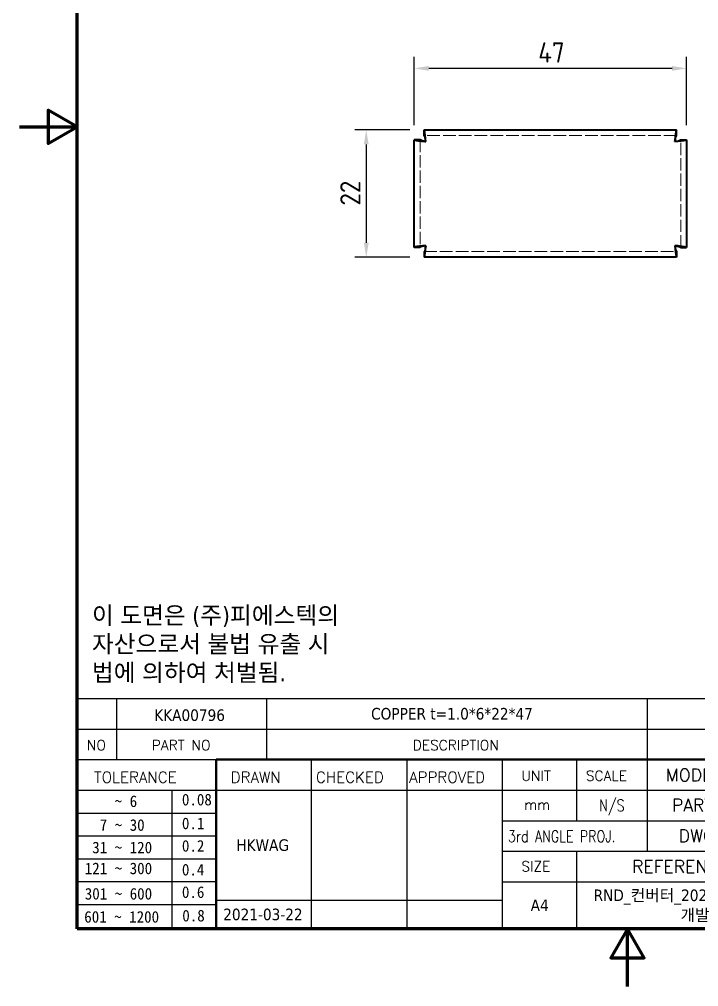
# Model space of a CAD drawing. Header units: millimetres. Extents: x 0 to 210, y 0 to 297.
# Drawn here: x 0 to 117.3, y 0 to 167.1 of the extents above; entities that cross this region are included whole.
import ezdxf
from ezdxf.enums import TextEntityAlignment as Align

# ---------------------------------------------------------------- set-up
doc = ezdxf.new("R2010")
doc.units = ezdxf.units.MM
doc.linetypes.add('DASHED', pattern=[0.2067, 0.1654, -0.0413])
doc.layers.get('0').update_dxf_attribs({"color": 3, "lineweight": 25})
for name, color, linetype, lineweight in [('가려진 것(ISO)', 2, 'DASHED', 18), ('가시적인 것(ISO)', 3, 'Continuous', 40), ('경계(ISO)', 7, 'Continuous', 70), ('기호(ISO)', 5, 'Continuous', 25), ('제목(ISO)', 7, 'Continuous', 50), ('치수(ISO)', 7, 'Continuous', 25)]:
    doc.layers.add(name, color=color, linetype=linetype, lineweight=lineweight)
doc.styles.add('HAN_291', font='')
doc.styles.add('RC_284', font='ROMANC.shx')
doc.styles.add('RC_287', font='ROMANC.shx')
doc.styles.add('RC_292', font='ROMANC.shx')
doc.styles.add('문자 텍스트_PSTEK_POSCO', font='isocp.shx')
doc.styles.add('치수 텍스트_PSTEK_POSCO', font='isocp.shx')
doc.styles.add('텍스트 스타일198', font='tahoma.ttf')
doc.styles.add('텍스트 스타일333', font='ROMANC.shx', dxfattribs={"width": 0.800000011920929})
doc.styles.get('HAN_291').set_extended_font_data('GulimChe')
doc.dimstyles.new('치수_PSTEK_POSCO', dxfattribs={"dimtxt": 3.5, "dimasz": 2.5, "dimexe": 2, "dimexo": 2.5, "dimgap": 1, "dimtad": 1, "dimrnd": 1e-08, "dimdsep": 46, "dimtxsty": '치수 텍스트_PSTEK_POSCO', "dimcen": 0.09, "dimdle": 10, "dimclrd": 7, "dimclre": 7, "dimclrt": 2, "dimadec": 1, "dimazin": 2, "dimtfac": 1, "dimtmove": 0, "dimatfit": 3, "dimfxl": 0, "dimtolj": 1, "dimlwd": -1, "dimlwe": -1, "dimarcsym": 0})

# ---------------------------------------------------------------- blocks, each defined once
blk = doc.blocks.new('경계 Default Border')
at = {"layer": '경계(ISO)', "flags": 128}
for points in [[(10, 10), (10, 287.0000076293945), (200, 287.0000076293945), (200, 10), (10, 10)], [(0, 148.5000038146973), (10, 148.5000038146973), (5, 151.3867473602295), (5, 145.6132507324219), (10, 148.5000038146973)], [(105, 0), (105, 10), (102.1132469177246, 5), (107.8867530822754, 5), (105, 10)]]:
    blk.add_lwpolyline(points, dxfattribs=at)
blk = doc.blocks.new('제목 블록 PSTEK')
at = {"color": 180}
for p, q in [((182.475792979055, 11.79100474011392), (182.4757929790549, 51.56524660363496)), ((182.4757929790549, 51.56524660363496), (372.4757929537551, 51.56524660363496)), ((189.2651435055721, 51.56524660363496), (189.2651435055722, 41.00524660363494)), ((215.2152739891528, 41.00524660363494), (215.2152739891528, 51.56524660363496)), ((280.8758854511282, 51.56524660363496), (280.8758854511282, 41.00524660363494)), ((182.475792979055, 46.2852466036349), (372.4757929537551, 46.28524660363492)), ((182.475792979055, 41.00524660363493), (206.451475290024, 41.00524660363493)), ((222.9401812389276, 11.79100474011392), (222.9401812389276, 41.00524660363494)), ((239.4288871878316, 11.79100474011392), (239.4288871878316, 41.00524660363494)), ((255.9175931367356, 11.79100474011392), (255.9175931367356, 41.00524660363494)), ((268.6918866058747, 41.00524660363494), (268.6918866058747, 30.44524660363498)), ((280.8758854511282, 41.00524660363494), (280.8758854511282, 25.16524660363502)), ((182.475792979055, 35.72524660363497), (206.451475290024, 35.72524660363497)), ((198.8621818849491, 12.02524660363491), (198.8621818849491, 35.72524660363497)), ((206.451475290024, 35.72524660363497), (372.4757929537551, 35.72524660363497)), ((182.475792979055, 31.77524660363492), (206.451475290024, 31.77524660363492)), ((255.917593136736, 30.44524660363498), (372.4757929537552, 30.44524660363501)), ((182.475792979055, 27.82524660363487), (206.451475290024, 27.82524660363487)), ((255.9175931367359, 25.16524660363502), (372.4757929537552, 25.165246603635)), ((268.6918866058744, 25.16524660363502), (268.6918866058744, 11.79100474011392)), ((182.475792979055, 23.87524660363505), (206.451475290024, 23.87524660363505)), ((182.475792979055, 19.92524660363478), (206.451475290024, 19.92524660363478)), ((255.9175931367359, 19.88524660363481), (310.0881549537553, 19.88524660363481)), ((206.451475290024, 16.74100474011396), (255.9175931367359, 16.74100474011396)), ((182.475792979055, 15.97524660363496), (206.451475290024, 15.97524660363496)), ((182.475792979055, 11.79100474011392), (372.4757929537551, 11.79100474011389))]:
    blk.add_line(p, q, dxfattribs=at)
at = {"color": 7, "lineweight": 50}
for p, q in [((206.4514752900237, 11.79100474011392), (206.4514752900237, 41.00524660363494)), ((206.451475290024, 41.00524660363494), (372.4757929537551, 41.00524660363496))]:
    blk.add_line(p, q, dxfattribs=at)
at = {"layer": '제목(ISO)', "lineweight": 18}
blk.add_line((182.475792979055, 35.72500474011393), (182.475792979055, 11.79100474011392), dxfattribs=at)
at = {"color": 2}
for s, height, style, p in [('NO', 1.742399930953979, 'RC_284', (184.135398793432, 42.62317362549192)), ('PART NO', 1.742399930953979, 'RC_284', (195.3359407378685, 42.62317362549192)), ('DESCRIPTION', 1.742399930953979, 'RC_284', (240.4025565652523, 42.62317362549192)), (' TOLERANCE', 1.899999976158142, 'RC_287', (184.0872874387979, 37.00893196870329)), ('DRAWN', 1.899999976158142, 'RC_287', (208.9766620976279, 37.00893196870329)), ('CHECKED', 1.899999976158142, 'RC_287', (223.6856844514997, 37.00893196870329)), ('APPROVED', 1.899999976158142, 'RC_287', (239.7795453577791, 37.00893196870329)), ('UNIT', 1.742399930953979, 'RC_284', (259.1652673287452, 37.34317362549218)), ('SCALE', 1.742399930953979, 'RC_284', (270.2934779252897, 37.34317362549218)), ('MODEL NAME', 2.178000062704086, 'RC_292', (284.096330289083, 37.25462520371384)), ('    ~ 6', 2.000000029802322, 'HAN_291', (183.7721304966814, 32.8176515608431)), ('0.08', 2.000000029802322, 'HAN_291', (200.5467345600617, 33.09873600004101)), ('mm', 1.742399930953979, 'RC_284', (259.6505418159997, 32.3543089683787)), ('PART NAME', 2.178000062704086, 'RC_292', (285.1416959765849, 32.03045329421792)), ('  7 ~ 30', 2.000000029802322, 'HAN_291', (183.7721304966814, 28.70538114822415)), ('0.1', 2.000000029802322, 'HAN_291', (200.5467345600617, 28.98646558742206)), (' DWG NO.', 2.178000062704086, 'RC_292', (284.8124284083233, 26.75045329421772)), (' 31 ~ 120', 2.000000029802322, 'HAN_291', (183.7721304966814, 24.82628181916237)), ('0.2', 2.000000029802322, 'HAN_291', (200.5467345600617, 25.10736625836028)), ('SIZE', 1.742399930953979, 'RC_284', (259.1652673287452, 21.69497768947366)), ('REFERENCE', 2.178000062704086, 'RC_292', (278.2741065029841, 21.43214925458022)), ('121 ~ 300', 2.000000029802322, 'HAN_291', (183.7721304966814, 21.21401206133254)), ('0.4', 2.000000029802322, 'HAN_291', (200.5467345600617, 20.99509650053045)), ('301 ~ 600', 2.000000029802322, 'HAN_291', (183.7721304966814, 16.83491273227077)), ('0.6', 2.000000029802322, 'HAN_291', (200.5467345600617, 17.11599717146868)), ('601 ~ 1200', 2.000000029802322, 'HAN_291', (183.6802025156883, 12.84759660881125)), ('0.8', 2.000000029802322, 'HAN_291', (200.6097246063884, 13.05732192299702))]:
    blk.add_text(s, height=height, dxfattribs=dict(at, style=style)).set_placement(p)
at = {"color": 7, "style": '텍스트 스타일333', "width": 0.7999999523162842}
blk.add_text('N/S', height=2.000000029802322, dxfattribs=at).set_placement((274.7838860285014, 33.08524660363496), align=Align.MIDDLE_CENTER)
at = {"color": 2, "style": '텍스트 스타일333', "width": 0.7999999523162842}
blk.add_text('3rd ANGLE PROJ.', height=2.000000029802322, dxfattribs=at).set_placement((256.8430306642954, 26.76148381654429))
at = {"layer": '제목(ISO)', "style": '텍스트 스타일198'}
for tag, p in [('설명_001', (233.2082515720077, 47.92245856837096)), ('재질_001', (290.4746326517839, 47.92524659519488)), ('질량\\P3;_001', (350.3046145979153, 48.1643332325385)), ('부품_번호_001', (195.7655237516603, 47.68071419841495)), ("3._Q'TY_001", (312.7528515031639, 47.92524658873381)), ('1._MODEL_NAME_001', (328.0471947388506, 37.34308406982311)), ('제목_001', (335.5349605824892, 32.12134217035067)), ('부품_번호_001', (334.4247640048922, 26.80591818687283)), ('설계자_001', (209.9396160013646, 25.23446884679021)), ('프로젝트_001', (271.6304945365308, 16.57270180080504)), ('시트_크기_001', (260.7634369704525, 14.8381256569732)), ('작성_날짜_001', (207.6770236384131, 13.26600473167383)), ('프로젝트_002', (286.6403537393983, 13.14882256215354))]:
    blk.add_attdef(tag, p, '', height=2.000000029802322, dxfattribs=at)
for tag, p in [('4._COLOR', (327.6805273250926, 48.92524660363493)), ('점검자', (231.1845342133799, 26.23312567187446)), ('엔지니어링_승인자', (247.673240162284, 26.23312567187446)), ('점검_날짜', (231.1845342133799, 14.26600474011394)), ('엔지니어링_승인_날짜', (247.6732401622839, 14.26600474011394))]:
    blk.add_attdef(tag, text='', height=2.000000029802322, dxfattribs=at).set_placement(p, align=Align.MIDDLE_CENTER)
blk = doc.blocks.new('*D22')
at = {"layer": 'Defpoints', "color": 0, "transparency": 16777216}
for p in [(68.19517618885045, 158.5847694306517), (68.19517618885045, 146.262046155855), (115.1951761888505, 146.262046155855)]:
    blk.add_point(p, dxfattribs=at)
at = {"layer": '치수(ISO)', "color": 7, "transparency": 16777216}
for p, q in [((68.19517618885045, 148.762046155855), (68.19517618885045, 160.5847694306517)), ((115.1951761888505, 148.762046155855), (115.1951761888505, 160.5847694306517)), ((112.6951761888505, 158.5847694306517), (70.69517618885045, 158.5847694306517))]:
    blk.add_line(p, q, dxfattribs=at)
for points in [[(70.69517618885045, 159.0014360973184), (70.69517618885045, 158.1681027639851), (68.19517618885045, 158.5847694306517)], [(112.6951761888505, 159.0014360973184), (112.6951761888505, 158.1681027639851), (115.1951761888505, 158.5847694306517)]]:
    blk.add_solid(points, dxfattribs=at)
at = {"layer": '치수(ISO)', "color": 2, "transparency": 16777216, "insert": (89.59517618885047, 161.3347694306517), "char_height": 3.5, "attachment_point": 4, "style": '치수 텍스트_PSTEK_POSCO'}
blk.add_mtext('\\A1;47', dxfattribs=at)
blk = doc.blocks.new('*D23')
at = {"layer": 'Defpoints', "color": 0, "transparency": 16777216}
for p in [(69.90228297003699, 147.9691529370416), (59.90228297003703, 125.9691529370416), (69.902282970037, 125.9691529370416)]:
    blk.add_point(p, dxfattribs=at)
at = {"layer": '치수(ISO)', "color": 7, "transparency": 16777216}
for p, q in [((67.40228297003699, 147.9691529370416), (57.90228297003704, 147.9691529370416)), ((59.90228297003704, 145.4691529370416), (59.90228297003703, 128.4691529370416)), ((67.402282970037, 125.9691529370416), (57.90228297003703, 125.9691529370416))]:
    blk.add_line(p, q, dxfattribs=at)
for points in [[(59.48561630337037, 145.4691529370416), (60.3189496367037, 145.4691529370416), (59.90228297003704, 147.9691529370416)], [(59.48561630337036, 128.4691529370416), (60.31894963670369, 128.4691529370416), (59.90228297003703, 125.9691529370416)]]:
    blk.add_solid(points, dxfattribs=at)
at = {"layer": '치수(ISO)', "color": 2, "transparency": 16777216, "insert": (57.15193848184803, 134.894610614207), "char_height": 3.5, "attachment_point": 4, "rotation": 90, "style": '치수 텍스트_PSTEK_POSCO'}
blk.add_mtext('\\A1;22', dxfattribs=at)

msp = doc.modelspace()

# ---------------------------------------------------------------- linework, layer by layer
at = {"layer": '가려진 것(ISO)', "ltscale": 12.84524631500244}
for p, q in [((69.19517618885045, 146.262046155855), (69.19517618885045, 127.6762597182281)), ((114.1951761888504, 127.6762597182281), (114.1951761888505, 146.262046155855))]:
    msp.add_line(p, q, dxfattribs=at)
at = {"layer": '가려진 것(ISO)', "ltscale": 13.1790599822998}
for p, q in [((113.4880694076639, 146.9691529370416), (69.90228297003699, 146.9691529370416)), ((69.90228297003699, 126.9691529370416), (113.4880694076639, 126.9691529370416))]:
    msp.add_line(p, q, dxfattribs=at)
at = {"layer": '가시적인 것(ISO)'}
for p, q in [((69.90228297003699, 147.9691529370416), (113.4880694076639, 147.9691529370416)), ((69.90228297003699, 146.9691529370416), (69.90228297003699, 147.9691529370416)), ((113.4880694076639, 146.9691529370416), (113.4880694076639, 147.9691529370416)), ((68.19517618885045, 127.6762597182281), (68.19517618885045, 146.262046155855)), ((69.19517618885045, 146.262046155855), (68.19517618885045, 146.262046155855)), ((114.1951761888505, 146.262046155855), (115.1951761888505, 146.262046155855)), ((115.1951761888505, 146.262046155855), (115.1951761888504, 127.6762597182281)), ((69.19517618885045, 127.6762597182281), (68.19517618885045, 127.6762597182281)), ((69.90228297003699, 126.9691529370416), (69.90228297003699, 125.9691529370416)), ((113.4880694076639, 126.9691529370416), (113.4880694076639, 125.9691529370416)), ((114.1951761888504, 127.6762597182281), (115.1951761888504, 127.6762597182281)), ((113.4880694076639, 125.9691529370416), (69.90228297003699, 125.9691529370416))]:
    msp.add_line(p, q, dxfattribs=at)
for points, knots in [([(70.19517618885045, 145.9691529370416), (70.1219929222998, 146.7541216484807), (70.04880965574914, 147.5155569593521), (69.97562638919848, 147.816418586272), (69.95117858281132, 147.9169252615127), (69.92673077642417, 147.9691529370416), (69.90228297003699, 147.9691529370416)], [0, 0, 0, 0, 1.177453067158612, 1.177453067158612, 1.177453067158612, 1.570796326794897, 1.570796326794897, 1.570796326794897, 1.570796326794897]), ([(113.4880694076639, 147.9691529370416), (113.4148861411133, 147.9691529370416), (113.3417028745626, 147.4607327966938), (113.2685196080119, 146.7357099285128), (113.2440718016248, 146.4935067645519), (113.2196239952376, 146.2313817767991), (113.1951761888504, 145.9691529370416)], [0, 0, 0, 0, 1.177453067158605, 1.177453067158605, 1.177453067158605, 1.570796326794897, 1.570796326794897, 1.570796326794897, 1.570796326794897]), ([(68.19517618885045, 146.262046155855), (68.19517618885045, 146.1888628893044), (68.70359632919826, 146.1156796227537), (69.42861919737929, 146.0424963562031), (69.6708223613401, 146.0180485498159), (69.93294734909293, 145.9936007434287), (70.19517618885045, 145.9691529370416)], [0, 0, 0, 0, 1.177453067158613, 1.177453067158613, 1.177453067158613, 1.570796326794897, 1.570796326794897, 1.570796326794897, 1.570796326794897]), ([(70.19517618885045, 145.9691529370416), (69.7284310005015, 146.0561829983228), (69.28890944274549, 146.1432130596039), (69.20968644788613, 146.2302431208851), (69.200036404216, 146.2408441325418), (69.19517618885045, 146.2514451441984), (69.19517618885045, 146.262046155855)], [0, 0, 0, 0, 1.400235565046833, 1.400235565046833, 1.400235565046833, 1.570796326794897, 1.570796326794897, 1.570796326794897, 1.570796326794897]), ([(70.19517618885045, 145.9691529370416), (70.10814612756928, 146.4358981253905), (70.02111606628809, 146.8754196831465), (69.93408600500692, 146.9546426780059), (69.92348499335027, 146.964292721676), (69.91288398169362, 146.9691529370416), (69.90228297003699, 146.9691529370416)], [0, 0, 0, 0, 1.400235565046779, 1.400235565046779, 1.400235565046779, 1.570796326794897, 1.570796326794897, 1.570796326794897, 1.570796326794897]), ([(113.1951761888504, 145.9691529370416), (113.2822062501316, 146.4358981253905), (113.3692363114128, 146.8754196831465), (113.456266372694, 146.9546426780059), (113.4668673843506, 146.964292721676), (113.4774683960073, 146.9691529370416), (113.4880694076639, 146.9691529370416)], [0, 0, 0, 0, 1.400235565046779, 1.400235565046779, 1.400235565046779, 1.570796326794897, 1.570796326794897, 1.570796326794897, 1.570796326794897]), ([(113.1951761888505, 145.9691529370416), (113.9801449002895, 146.0423362035922), (114.741580211161, 146.1155194701429), (115.0424418380809, 146.1887027366936), (115.1429485133216, 146.2131505430807), (115.1951761888505, 146.2375983494679), (115.1951761888505, 146.262046155855)], [0, 0, 0, 0, 1.177453067158628, 1.177453067158628, 1.177453067158628, 1.570796326794897, 1.570796326794897, 1.570796326794897, 1.570796326794897]), ([(113.1951761888505, 145.9691529370416), (113.6619213771994, 146.0561829983228), (114.1014429349554, 146.1432130596039), (114.1806659298148, 146.2302431208851), (114.1903159734849, 146.2408441325418), (114.1951761888505, 146.2514451441984), (114.1951761888505, 146.262046155855)], [0, 0, 0, 0, 1.400235565046798, 1.400235565046798, 1.400235565046798, 1.570796326794897, 1.570796326794897, 1.570796326794897, 1.570796326794897]), ([(70.19517618885044, 127.9691529370416), (69.41020747741136, 127.8959696704909), (68.64877216653991, 127.8227864039403), (68.34791053962005, 127.7496031373896), (68.24740386437927, 127.7251553310025), (68.19517618885044, 127.7007075246153), (68.19517618885044, 127.6762597182281)], [0, 0, 0, 0, 1.177453067158597, 1.177453067158597, 1.177453067158597, 1.570796326794897, 1.570796326794897, 1.570796326794897, 1.570796326794897]), ([(70.19517618885044, 127.9691529370416), (69.7284310005015, 127.8821228757604), (69.28890944274549, 127.7950928144792), (69.20968644788613, 127.708062753198), (69.200036404216, 127.6974617415414), (69.19517618885044, 127.6868607298848), (69.19517618885044, 127.6762597182281)], [0, 0, 0, 0, 1.400235565046798, 1.400235565046798, 1.400235565046798, 1.570796326794897, 1.570796326794897, 1.570796326794897, 1.570796326794897]), ([(69.90228297003699, 125.9691529370416), (69.97546623658765, 125.9691529370416), (70.0486495031383, 126.4775730773894), (70.12183276968895, 127.2025959455704), (70.14628057607611, 127.4447991095312), (70.17072838246327, 127.706924097284), (70.19517618885044, 127.9691529370416)], [0, 0, 0, 0, 1.177453067158603, 1.177453067158603, 1.177453067158603, 1.570796326794898, 1.570796326794898, 1.570796326794898, 1.570796326794898]), ([(70.19517618885044, 127.9691529370416), (70.10814612756927, 127.5024077486927), (70.02111606628809, 127.0628861909366), (69.93408600500692, 126.9836631960773), (69.92348499335029, 126.9740131524071), (69.91288398169364, 126.9691529370416), (69.90228297003699, 126.9691529370416)], [0, 0, 0, 0, 1.400235565046769, 1.400235565046769, 1.400235565046769, 1.570796326794898, 1.570796326794898, 1.570796326794898, 1.570796326794898]), ([(113.1951761888504, 127.9691529370416), (113.2683594554011, 127.1841842256025), (113.3415427219518, 126.4227489147311), (113.4147259885024, 126.1218872878112), (113.4391737948896, 126.0213806125704), (113.4636216012767, 125.9691529370416), (113.4880694076639, 125.9691529370416)], [0, 0, 0, 0, 1.1774530671586, 1.1774530671586, 1.1774530671586, 1.570796326794896, 1.570796326794896, 1.570796326794896, 1.570796326794896]), ([(113.1951761888504, 127.9691529370416), (113.2822062501316, 127.5024077486927), (113.3692363114128, 127.0628861909367), (113.456266372694, 126.9836631960773), (113.4668673843506, 126.9740131524071), (113.4774683960073, 126.9691529370416), (113.4880694076639, 126.9691529370416)], [0, 0, 0, 0, 1.400235565046772, 1.400235565046772, 1.400235565046772, 1.570796326794896, 1.570796326794896, 1.570796326794896, 1.570796326794896]), ([(115.1951761888504, 127.6762597182281), (115.1951761888504, 127.7494429847788), (114.6867560485026, 127.8226262513294), (113.9617331803216, 127.8958095178801), (113.7195300163608, 127.9202573242673), (113.457405028608, 127.9447051306544), (113.1951761888504, 127.9691529370416)], [0, 0, 0, 0, 1.177453067158598, 1.177453067158598, 1.177453067158598, 1.570796326794897, 1.570796326794897, 1.570796326794897, 1.570796326794897]), ([(113.1951761888504, 127.9691529370416), (113.6619213771994, 127.8821228757604), (114.1014429349554, 127.7950928144792), (114.1806659298148, 127.708062753198), (114.1903159734849, 127.6974617415414), (114.1951761888504, 127.6868607298848), (114.1951761888504, 127.6762597182281)], [0, 0, 0, 0, 1.400235565046833, 1.400235565046833, 1.400235565046833, 1.570796326794897, 1.570796326794897, 1.570796326794897, 1.570796326794897])]:
    msp.add_open_spline(points, degree=3, knots=knots, dxfattribs=at)

# ---------------------------------------------------------------- block references
msp.add_blockref('경계 Default Border', (0, 0))
ref = msp.add_blockref('제목 블록 PSTEK', (-172.4757929537552, -1.791004740113895))
ref.add_attrib('설계자_001', 'HKWAG', (37.4638230476094, 23.44346410667632), dxfattribs={"layer": '제목(ISO)', "height": 2.000000029802322, "style": '텍스트 스타일198'})
ref.add_attrib('프로젝트_001', 'RND_컨버터_2021_DC집진기', (99.15470158277556, 14.78169706069115), dxfattribs={"layer": '제목(ISO)', "height": 2.000000029802322, "style": '텍스트 스타일198'})
ref.add_attrib('시트_크기_001', 'A4', (88.28764401669724, 13.04712091685931), dxfattribs={"layer": '제목(ISO)', "height": 2.000000029802322, "style": '텍스트 스타일198'})
ref.add_attrib('작성_날짜_001', '2021-03-22', (35.20123068465794, 11.47499999155994), dxfattribs={"layer": '제목(ISO)', "height": 2.000000029802322, "style": '텍스트 스타일198'})
ref.add_attrib('설명_001', 'COPPER t=1.0*6*22*47', (60.73245861825253, 46.13145382825707), dxfattribs={"layer": '제목(ISO)', "height": 2.000000029802322, "style": '텍스트 스타일198'})
ref.add_attrib('부품_번호_001', 'KKA00796', (23.2897307979051, 45.88970945830106), dxfattribs={"layer": '제목(ISO)', "height": 2.000000029802322, "style": '텍스트 스타일198'})
ref.add_attrib('프로젝트_002', '개발', (114.1645607856432, 11.35781782203964), dxfattribs={"layer": '제목(ISO)', "height": 2.000000029802322, "style": '텍스트 스타일198'})

# ---------------------------------------------------------------- texts
at = {"layer": '기호(ISO)', "color": 7, "insert": (12.5345017592702, 59.03223318725009), "char_height": 3.00000011920929, "width": 60.84077827472761, "attachment_point": 4, "line_spacing_factor": 0.9878842234611511, "style": '문자 텍스트_PSTEK_POSCO'}
msp.add_mtext('{\\fTahoma|b0|i0;\\H3.0000;이 도면은 (주)피에스텍의\\P자산으로서 불법 유출 시 \\P법에 의하여 처벌됨.}', dxfattribs=at)

# ---------------------------------------------------------------- dimensions: what is measured, and where the dimension line sits
at = {"layer": '치수(ISO)', "color": 7}
for base, p1, p2, angle, picture, middle in [((68.19517618885045, 158.5847694306517), (115.1951761888505, 146.262046155855), (68.19517618885045, 146.262046155855), 180, '*D22', (91.69517618885047, 158.5847694306517)), ((59.90228297003703, 125.9691529370416), (69.90228297003699, 147.9691529370416), (69.902282970037, 125.9691529370416), 270, '*D23', (59.90228297003701, 136.9691529370416))]:
    dim = msp.add_linear_dim(base=base, p1=p1, p2=p2, angle=angle, dimstyle='치수_PSTEK_POSCO', override={"dimdec": 2, "dimtp": 0, "dimtm": -0, "dimtdec": 2, "dimtofl": 0, "dimatfit": 1}, dxfattribs=at)
    dim.commit()
    dim.dimension.update_dxf_attribs({"geometry": picture, "text_midpoint": middle, "dimtype": 160})

doc.saveas('drawing.dxf')
